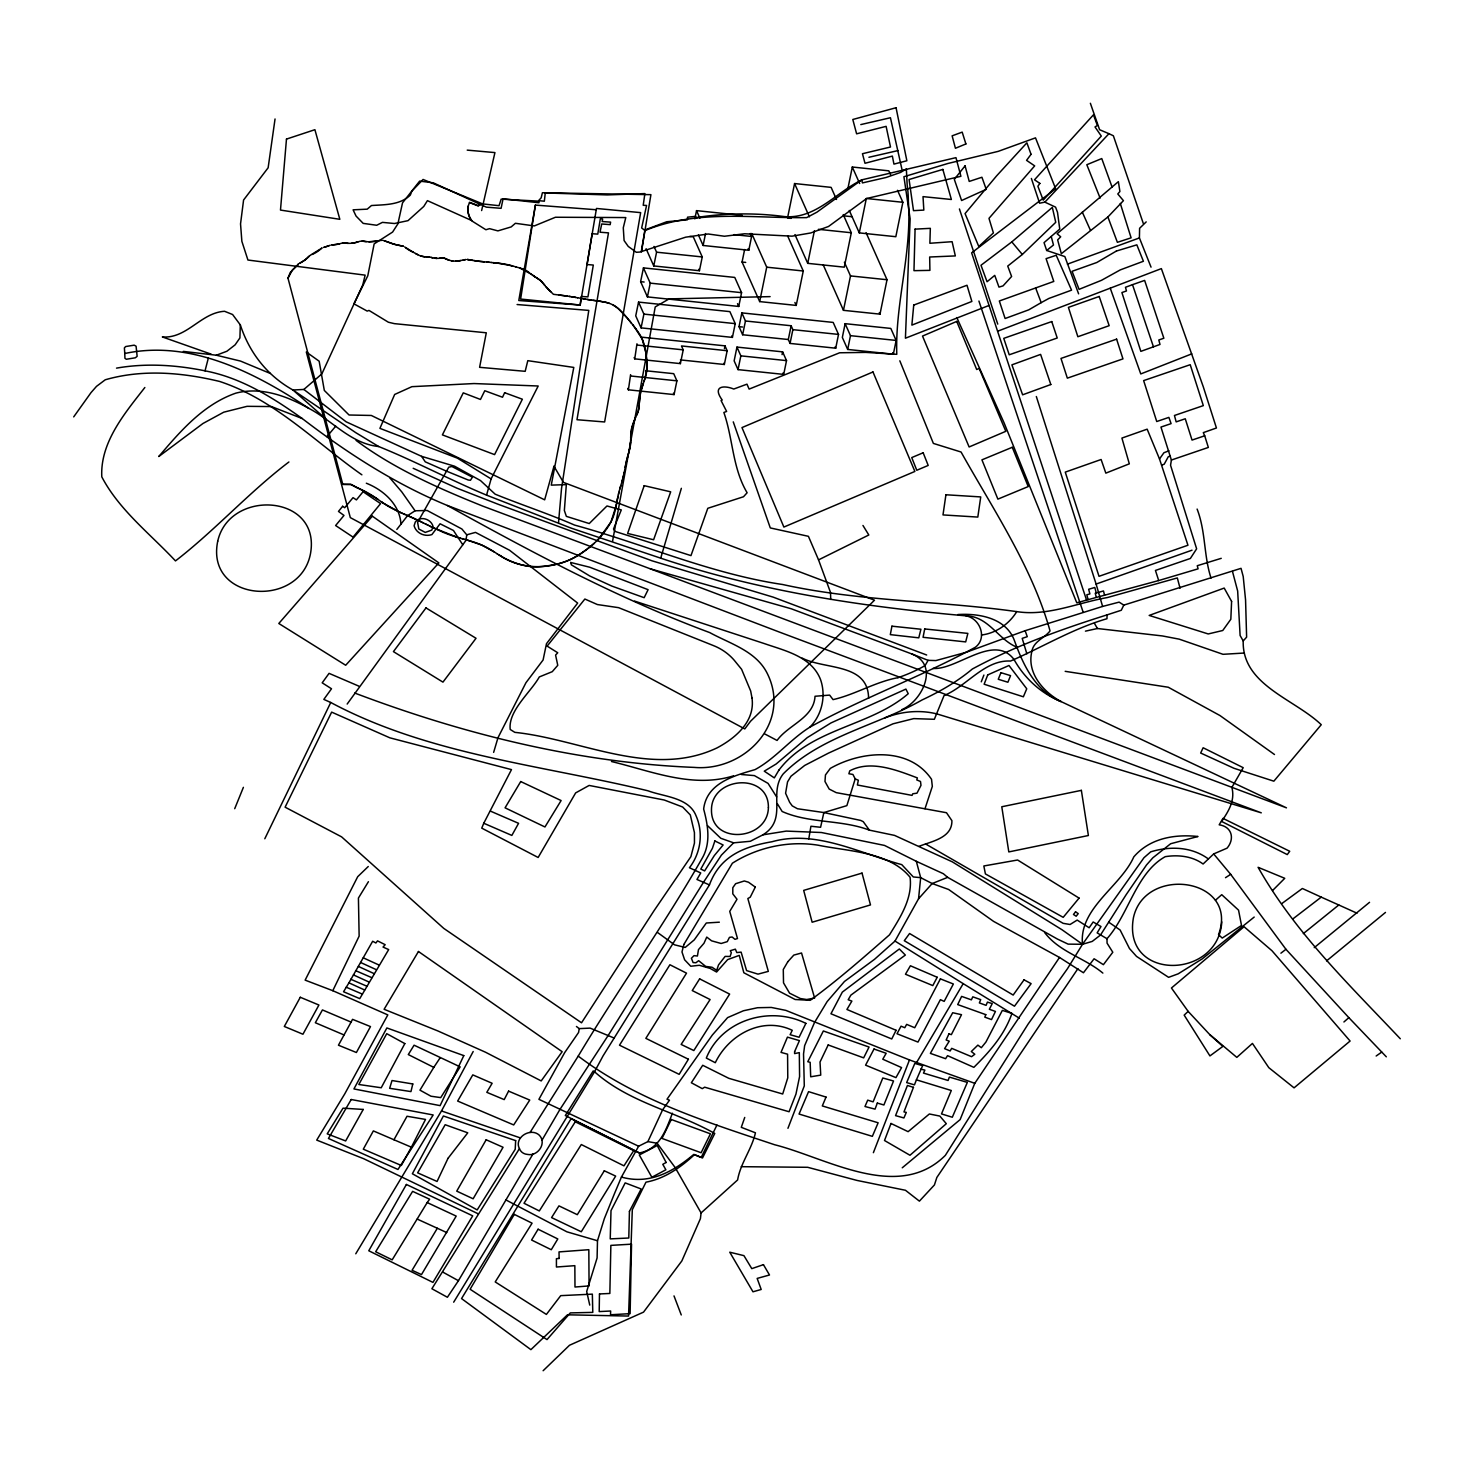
<?xml version="1.0" encoding="UTF-8"?>
<svg xmlns="http://www.w3.org/2000/svg" width="1474" height="1474" viewBox="0 0 1474 1474"><rect width="100%" height="100%" fill="white"/><g stroke="black" fill="none" stroke-linecap="round" stroke-linejoin="round"><path stroke-width="1.5" d="M630.632 439.842L631.701 428.215L635.552 417.529M628.827 452.278L630.153 446.696A35.026 31.451 -24 0 0 630.319 445.553L630.632 440.56M630.669 438.257L630.761 435.42M1151.047 267.163L1139.42 237.94L1139.605 228.286L1146.201 221.892M543.132 1370.728L569.498 1345.265L643.53 1312.136L681.836 1260.952L700.408 1218.666L701.09 1212.936L675.276 1167.721L657.164 1143.253L647.897 1141.595L638.629 1146.219L621.438 1177.063L614.326 1193.977L604.322 1218.703L597.486 1240.739L597.099 1257.967L586.689 1291.5L589.747 1305.098M453.679 1302.187L594.538 1071.764L603.032 1055.937L709.436 884.897C719.902 856.32 743.357 846.684 771.971 841.746C816.006 829.328 860.153 853.501 901.756 864.63L913.309 876.956L920.679 877.656L932.176 883.534L948.666 889.504L993.605 921.397L1059.511 957.455L1083.445 972.766L1094.095 958.763L1103.4 964.678L1112.796 952.241L1107.066 943.157L1106.992 938.717C1128.734 914.341 1136.214 872.7 1165.252 856.67C1178.076 854.607 1192.411 856.136 1203.097 864.004L1213.673 853.925L1227.05 848.158C1234.807 839.093 1232.227 826.693 1219.182 824.814L1222.996 818.383L1289.713 851.272L1287.281 854.588L1221.596 821.442C1228.874 810.811 1235.194 800.29 1231.877 787.392L1243.208 767.678L1203.134 747.76L1200.665 753.03L1233.978 768.286L1273.849 781.183L1321.257 724.711C1294.356 698.879 1241.9 684.949 1243.208 640.932L1246.617 637.137L1245.567 599.955L1243.208 576.5L1241.034 568.338L1123.796 605.114L1121.29 610.254L1107.066 614.879L1106.974 618.712C1072.759 628.679 1042.855 646.92 1010.538 661.052C984.632 659.615 966.76 686.239 944.06 695.562L934.35 719.294L913.751 718.612L893.041 723.808L828.48 753.122L804.712 765.43L791.004 776.208L787.54 781.883L785.587 793.252L789.659 802.317L792.257 805.891L797.434 808.729L823.855 812.561L860.742 820.447L863.267 821.681L869.384 830.138L894.534 835.389L952.37 861.866L1062.109 929.818L1082.506 944.281L1092.234 941.407L1100.488 935.05L1126.191 894.626L1146.477 864.998L1152.852 857.794L1170.651 843.736L1197.994 836.495C1174.594 834.044 1149.923 838.135 1133.819 856.855C1120.516 886.74 1078.765 908.279 1082.506 944.281L1067.471 968.694L1028.078 1024.135L945.331 1155.376C898.071 1202.434 826.527 1157.809 774.642 1144.745C706.322 1121.898 636.455 1100.12 578.232 1056.103C618.196 989.165 663.705 925.801 702.306 858.034C711.039 842.833 707.925 825.053 703.651 809.06C706.654 783.118 733.905 775.729 755.02 769.631C775.6 758.465 790.156 739.432 809.981 727.106C863.617 697.442 921.655 676.64 975.401 647.215C987.635 637.966 979.989 618.325 965.949 615.837C862.659 606.791 759.405 591.185 660.702 558.167L570.972 528.061L486.567 495.135C450.141 479.953 415.281 461.27 378.671 446.53C350.794 443.637 332.59 420.735 308.914 408.409C255.426 372.867 190.938 339.425 124.774 353.502L124.94 358.274L126.303 359.251L135.313 357.795L137.137 356.358L136.087 346.169L134.171 345.174L125.695 346.537L124.387 347.882L124.774 353.502M211.095 354.128L162.343 336.938C187.014 338.891 200.888 312.617 224.564 311.29L232.597 314.515L240.317 324.888L239.912 337.933L235.121 344.842L226.885 351.254L216.346 355.216L183.31 351.402M630.577 442.311L630.504 443.729A39.761 35.708 -24 0 1 630.43 444.632A35.468 31.857 -24 0 1 630.319 445.553A35.763 32.115 -24 0 1 630.024 447.377L629.066 451.431M630.78 435.143L630.78 434.959A59.973 53.856 -24 0 1 630.89 433.503A51.461 46.21 -24 0 1 631.056 431.993A46.615 41.862 -24 0 1 631.277 430.408A43.888 39.411 -24 0 1 631.572 428.823A42.746 38.379 -24 0 1 631.941 427.22A43.299 38.895 -24 0 1 632.383 425.618A45.491 40.848 -24 0 1 632.88 424.051A49.987 44.902 -24 0 1 633.415 422.541A57.67 51.774 -24 0 1 633.986 421.103L635.276 418.155M639.237 403.821L640.564 392.508L644.285 380.55M639.292 402.77L639.9 396.266A59.715 53.635 -24 0 1 640.14 394.682A58.223 52.29 -24 0 1 640.435 393.097A59.015 52.99 -24 0 1 640.785 391.531A62.35 55.994 -24 0 1 641.19 389.965L642.664 385.138M639.219 404.06L638.942 407.487A29.535 26.532 -24 0 1 638.721 409.017L638.371 410.583A22.257 19.991 -24 0 1 637.892 412.094L636.676 415.097M639.108 405.608L639.053 406.271A47.352 42.525 -24 0 1 638.961 407.266L638.721 409.017A23.013 20.673 -24 0 1 638.555 409.809A20.968 18.83 -24 0 1 638.371 410.583M787.945 1128.31L804.288 1085.914L803.533 1053.984L804.638 1045.656L814.496 1022.532L827.154 1001.583L844.455 981.481L874.469 959.353L895.013 941.075L918.56 898.753L920.679 877.656L916.331 861.313L884.511 845.431L821.423 832.515L786.268 831.096L762.961 834.818L750.303 841.286L733.61 842.833L720.804 838.282L707.502 825.624M396.838 529.442L407.543 515.66L415.078 510.778L427.147 510.483L461.896 529L466.742 534.822L466.005 540.35L347.164 704.056M275.048 118.97L268.139 167.778L243.578 200.022L240.538 223.882L241.865 241.331L247.927 260.032L365.147 275.141L362.77 284.887L321.829 373.935L303.865 389.449L292.957 390.002C267.291 375.686 249.438 352.82 240.317 324.888M535.394 205.089L520.617 299.056L580.185 305.026L596.473 208.46L640.656 212.625L604.635 421.969L576.979 419.722L608.486 232.874L600.029 232.21L601.705 223.974L610.162 224.638L610.604 222.132L602.166 221.542L602.608 219.036L600.342 218.797L597.781 234.108L592.161 233.74L587.076 264.528L593.303 265.044L587.942 296.864L581.217 296.495L580.185 305.026L518.793 300.512L535.394 205.089L596.27 209.75M1171.388 460.035L1208.348 447.433L1204.7 435.788L1192.042 440.081L1185.262 418.763L1176.16 421.877L1174.446 415.484L1203.318 405.626L1190.218 364.704L1143.64 380.605L1156.74 421.527L1168.882 417.382L1171.093 423.628L1160.959 427.073L1171.388 460.035L1170.559 465.268L1196.63 548.825L1190.366 558.462L1155.45 570.438L1158.693 580.553L1198.086 568.835L1197.256 565.721L1221.246 558.333M576.445 1026.494L579.227 1028.631L578.582 1032.463L564.634 1052.694L538.913 1099.328L638.629 1146.219M624.829 469.414L625.731 464.439M624.423 471.662L624.773 469.672M625.197 467.313L625.529 465.508M486.567 495.135L491.1 478.903L538.194 386.004L474.038 383.553L411.909 386.667L394.663 394.461L379.923 428.363L457.419 458.174L491.1 478.903M616.427 504.274L616.998 501.307M624.368 471.864L622.028 481.464M616.482 503.979L616.206 505.435M616.943 501.621L617.477 498.838M616.353 504.716L615.929 506.853M617.164 500.386L617.588 498.323M625.639 464.992L627.04 458.709M616.15 505.729L610.973 521.907L599.218 538.268A76.574 68.762 -24 0 1 597.357 540.239A71.563 64.266 -24 0 1 594.225 543.298L587.813 548.641M624.239 472.601L623.76 474.868M1221.78 921.876C1218.372 979.713 1122.027 981.518 1133.432 917.731C1144.966 864.593 1239.358 878.043 1218.556 934.645L1222.222 938.072L1241.513 925.451L1238.547 910.158L1221.743 894.681L1215.479 900.209M617.532 498.525L617.993 496.314M640.619 281.663L643.438 267.899L734.771 277.425L741.569 292.663L738.75 306.445L647.418 296.9L640.619 281.663L644.138 282.031M638.555 302.096L635.736 315.86L641.079 327.873L732.412 337.399L735.231 323.635L729.888 311.622L638.555 302.096L643.898 314.109L641.079 327.873M645.612 370.748L673.729 373.677L676.898 380.826L674.079 394.59L628.403 389.818L630.596 374.636M680.435 359.914L724.342 364.483L727.161 350.72L681.485 345.948L683.217 349.854L680.398 363.617L634.741 358.864L636.971 343.792M647.418 296.9L650.237 283.137L643.438 267.899M689.795 236.466L693.296 236.835L702.25 256.937L699.431 270.719L653.756 265.946L656.575 252.183L654.014 246.434M694.844 218.907L696.539 210.635L742.214 215.407M750.266 233.463L751.611 236.466L748.792 250.248L703.098 245.476L705.549 233.537M724.434 348.619L724.987 345.856L640.674 337.067M787.595 235.822L803.256 270.995L796.218 305.413L759.681 301.599L742.067 262.04L744.628 249.511M788.314 339.517L742.638 334.764L739.027 326.657L741.846 312.893L833.178 322.419L838.522 334.414L835.721 348.196L790.046 343.424L788.314 339.517L791.133 325.754L745.457 320.982L741.846 312.893M736.963 347.09L734.144 360.854L738.032 369.624L783.707 374.396L786.526 360.614L782.62 351.862L736.963 347.09L740.851 355.86L738.032 369.624M742.638 334.764L745.457 320.982M759.681 301.599L766.72 267.181L751.703 233.482M836.495 199.469L831.115 187.364L794.578 183.55L787.54 217.968L791.188 218.355M782.068 354.608L782.62 351.862M790.046 343.424L792.865 329.66L791.133 325.754M843.239 214.596L851.309 232.745L844.27 267.163L807.734 263.349L814.422 230.663M847.826 188.93L852.304 167.023L888.84 170.837L890.849 175.332M866.067 232.652L887.016 279.728L879.996 314.146L843.46 310.332L850.498 275.914L844.399 262.243M859.287 232.892L866.325 198.493L902.862 202.288L895.823 236.706L859.287 232.892L849.282 210.432M845.136 323.672L842.336 337.435L847.679 349.449L893.336 354.202L896.155 340.439L890.812 328.426L845.136 323.672L850.48 335.667L847.679 349.449M808.765 838.909L810.921 826.251L820.594 827.283L823.855 812.561L846.868 805.633L855.215 778.898L852.93 774.458L848.877 773.758L849.761 770.847C870.692 759.7 896.8 770.128 917.362 777.904L916.791 779.93L920.513 781.496L920.992 785.347L916.994 793.178L912.738 793.786L912.056 795.389L857.389 784.997L858.329 780.243L855.215 778.898M617.661 497.899L618.859 492.611M615.874 507.13L614.842 511.644A65.98 59.255 -24 0 1 614.289 513.634A55.717 50.024 -24 0 1 613.681 515.55A49.913 44.828 -24 0 1 613 517.392A47.205 42.396 -24 0 1 612.263 519.198A47.408 42.58 -24 0 1 611.415 521.004A50.245 45.123 -24 0 1 610.494 522.791A59.605 53.525 -24 0 1 608.338 526.402A75.837 68.099 -24 0 1 606.496 529.166M626.026 463.039L626.082 462.799A112.853 101.356 -24 0 1 626.671 460.183L626.745 459.851M612.576 541.216L655.23 306.924L669.104 298.89L770.11 296.624M481.629 210.561L494.932 152.596L467.221 150.127M618.435 494.38L618.712 493.2M626.782 459.759L627.906 455.54M116.52 368.132C145.889 362.991 175.94 364.907 205.033 370.84L208.313 358.182M618.933 492.334L619.191 491.321M660.702 558.167L681.356 488.318M375.741 497.88L359.288 488.686A110.716 99.44 -24 0 0 356.616 487.581L350.665 484.356L342.779 484.356L287.983 278.181L292.46 269.889M623.078 477.705L622.507 479.842M619.264 491.045L620.149 487.765M627.316 457.677L628.164 454.6M744.739 1117.439L741.293 1127.334L755.443 1132.806C751.703 1149.388 740.501 1163.097 737.608 1179.955L701.09 1212.936M619.78 489.092L621.696 482.624M628.845 452.186L628.495 453.439M627.998 455.208L628.532 453.347M620.278 487.378L620.812 485.554M622.304 480.506L621.77 482.33M493.643 752.366L498.009 737.645L525.942 682.738L543.095 659.983L546.486 643.677L577.661 603.087L509.507 550.226L475.494 532.39L466.742 534.822M645.041 378.302L646.994 367.45L646.017 353.392M645.28 377.528L645.317 377.381A50.706 45.528 -24 0 0 645.815 375.612A43.041 38.637 -24 0 0 646.22 373.917A40.719 36.574 -24 0 0 646.533 372.222A44.054 39.558 -24 0 0 646.92 368.776A52.18 46.855 -24 0 0 647.012 366.989A64.137 57.597 -24 0 0 647.012 364.023A79.025 70.973 -24 0 0 646.92 361.904L646.773 359.785A109.279 98.132 -24 0 0 646.515 357.205M645.225 377.676L644.378 380.274M287.983 278.181L290.231 272.506L297.895 264.675M924.99 808.729L932.323 786.416L931.531 779.285C909.182 746.323 861.295 750.69 830.341 768.378L825.458 774.937L824.979 781.496L829.199 789.069L836.237 792.644L946.492 812.727L951.909 820.668C952.259 838.043 931.679 841.286 918.984 846.352M644.93 378.597L644.083 381.084M642.867 384.567L643.29 383.314M981.279 681.817L983.895 675.074M873.382 1152.686L909.476 1059.935L974.775 1083.316L1059.511 957.455M916.423 1079.834L914.451 1084.864L906.657 1082.598L914.82 1063.417L922.613 1065.702L916.423 1079.834L951.301 1090.502L941.499 1113.92L952.315 1117.237L967.349 1082.395L949.385 1077.089L948.077 1080.479L923.461 1073.072L924.88 1070.106L920.753 1069.129M974.775 1083.316L960.127 1119.614L902.254 1167.795M234.716 808.692L243.394 787.337M483.767 823.247L481.758 828.148L538.139 857.481L575.652 792.901L589.139 785.439L664.24 800.014L682.665 807.015L690.293 814.919L694.438 832.607L694.457 843.073L690.882 856.652L653.94 910.84L581.53 1022.79L443.803 928.417L341.6 836.864L285.108 807.181L331.65 712.126L389.818 737.811L511.478 769.612L483.767 823.247L511.847 835.426L518.572 823.321L490.492 811.142M672.384 1113.22C666.027 1130.079 659.56 1149.204 639.329 1152.963L565.316 1115.523L593.211 1070.935L594.538 1071.764C629.085 1102.626 675.276 1111.23 714.761 1133.469L702.508 1157.974L694.438 1154.676C680.675 1167.408 664.756 1178.684 645.981 1182.166L632.309 1209.693L628.55 1316.061L567.472 1314.808L530.898 1349.65L461.546 1298.576L571.12 1118.655L639.329 1152.963M635.626 417.363L637.523 413.089A28.817 25.887 -24 0 0 637.91 412.075M647.897 1141.595L662.637 1109.775L669.472 1100.212L667.003 1099.236L712.347 1035.024L727.603 1017.613L743.449 1010.759L757.544 1007.719L771.289 1007.442L785.863 1010.39L909.476 1059.935M368.26 866.509L357.703 876.698L305.136 980.136L332.792 990.694L359.14 936.119L358.422 898.053L368.426 881.692M716.935 1125.031L701.237 1157.385L693.812 1154.382C673.084 1171.812 649.371 1184.967 621.438 1177.063M348.933 982.845L372.664 941.26L375.888 942.992L377.528 940.873L385.175 944.687L383.037 947.063L388.675 949.588L359.748 998.635L343.553 991.744L348.933 982.845L364.631 989.994M354.737 693.038C463.204 734.126 578.066 762.721 694.236 767.401C745.052 771.768 792.496 721.947 766.72 672.384C755.259 650.753 729.833 643.585 709.768 632.604C618.325 598.628 532.575 552.603 447.359 505.49C394.829 483.822 347.145 452.979 302.207 418.524C272.727 397.519 241.128 377.694 205.033 370.84M411.375 1147.196L425.525 1119.429L407.027 1116.26L393.945 1139.752L373.364 1130.908L363.304 1149.186L401.315 1165.473L411.375 1147.196L393.945 1139.752M355.768 1253.784L441.5 1110.954L473.191 1051.515M351.07 1022.09L352.544 1019.345L370.49 1026.586L356.395 1052.51L338.449 1045.213L351.07 1022.09L322.438 1009.93L315.344 1022.735L343.995 1034.932M446.769 1232.577L437.336 1228.266L412.057 1270.293L421.49 1274.586L456.203 1216.105L427.202 1202.563L392.176 1259.846L375.667 1251.758L412.628 1191.361L429.634 1199.228L427.202 1202.563M1123.796 605.114L1119.134 602.129L1102.607 606.44L1025.13 630.706L966.244 652.282L935.879 660.573L928.086 660.352L925.064 665.603A137.764 123.724 -24 0 1 897.906 677.69M916.349 1062.92L963.204 983.655L1019.308 1018.166M709.436 884.897L696.962 879.481L700.74 872.958L689.427 867.744C700.813 853.022 703.559 832.902 696.06 815.804C688.892 797.36 664 796.789 647.989 790.801C541.603 765.024 428.787 754.854 330.747 702.49L264.804 838.761M532.998 1153.939L458.451 1280.703L447.396 1297.267L431.882 1288.737L519.438 1148.633C513.781 1137.799 530.087 1127.334 538.987 1134.906C547.296 1142.829 537.973 1156.556 527.618 1154.437A10.244 9.194 -24 0 1 519.438 1148.633M542.027 1140.121L559.862 1109.572L608.504 1034.951L703.301 882.576L721.412 855.104L733.61 842.833M433.798 1067.379L419.961 1090.152L430.961 1096.214L440.726 1097.614L460.164 1066.863L414.083 1045.195L408.298 1054.573L433.798 1067.379L440.1 1057.853M530.05 1132.474L578.232 1056.103M1077.936 968.621L936.856 1177.45L934.424 1184.949L919.408 1201.144L905.46 1190.273L857.02 1180.434L807.697 1167.297L741.256 1166.689M73.7 416.884L91.001 392.637L96.51 386.354L105.262 379.776C142.702 368.997 182.057 372.48 219.442 381.397C274.201 399.251 315.583 442.311 361.885 474.812M1180.066 588.273L1177.321 577.937L1107.435 597.541C1077.383 602.792 1047.719 616.482 1016.747 611.618C1009.285 623.871 995.871 633.359 981.537 634.981M809.981 727.106C822.087 714.706 826.251 695.802 820.502 679.459C811.492 656.593 785.402 650.863 764.619 643.677L634.557 601.079M297.619 265.044L296.679 265.946M297.803 264.786L298.522 263.883A22.976 20.636 -24 0 0 297.988 264.546L297.988 264.546M144.857 387.496C124.829 413.181 100.029 442.403 101.798 476.857C119.136 510.022 150.219 533.883 175.48 560.912C215.222 530.216 249.032 492.224 288.904 461.988M326.896 436.636L335.722 426.189M696.778 217.526C724.195 212.975 756.973 212.809 784.537 216.604C815.841 219.184 836.274 192.154 861.719 179.975L862.456 182.905L886.15 177.47L900.577 172.421L906.363 168.976L907.173 185.153A135.553 121.734 -24 0 1 908.352 201.33C912.093 252.699 895.05 302.944 896.782 354.313L865.643 352.397L839.627 352.783L749.124 389.099L746.968 384.161L733.757 389.044C723.955 385.009 711.924 385.967 722.223 400.044L721.062 400.541L726.627 411.43L723.863 412.48C733.094 438.939 732.375 467.903 747.115 492.758L743.486 496.756L707.796 508.29L690.974 555.606L615.082 531.432L613.516 529L621.291 509.93L606.975 505.969L589.25 523.546L566.348 516.361L564.358 510.483L566.329 484.614L551.258 485.13L573.791 367.431L527.803 360.669L525.186 371.319L479.603 367.321L486.291 332.792L394.35 323.635L388.399 322.235L368.961 310.406L367.229 311.106L353.926 303.828L367.781 275.804L374.156 243.892L392.6 232.063L397.888 223.864L402.531 202.841L419.666 181.099L433.264 182.831L486.309 207.134L501.086 208.331L503.076 198.824L538.913 202.749L539.3 200.722L544.348 201.201L545.269 192.947L607.214 194.918L644.875 193.591L643.217 205.291L646.57 205.457L641.651 227.954L644.433 230.11L666.764 221.745L687.345 219.829L687.547 217.175L695.046 216.438L696.797 217.562M918.56 898.753L932.176 883.534L947.653 877.362L1057.374 939.03L1068.116 944.134L1082.506 944.281L1143.99 857.702L1150.715 851.843C1170.043 845.929 1191.582 846.61 1208.367 858.937M762.961 834.818C788.24 819.065 767.917 793.344 783.21 773.905C820.797 735.968 876.588 725.927 922.042 699.966C939.951 691.564 957.179 681.743 972.343 669.012C1014.96 645.962 1060.93 629.398 1107.066 614.879M1107.895 216.973L1123.428 200.667L1117.789 193.96L1119.908 191.528L1118.379 181.652L1057.116 233.74L1060.69 236.798L1057.65 239.893L1061.335 253.712L1107.895 216.973L1117.384 242.326L1131.111 237.83L1120.314 203.467M1031.376 178.446L1039.612 203.209L1044.863 202.141L1108.945 133.692L1113.367 135.774L1143.308 223.477M1272.559 890.554L1284.757 878.301L1258.096 867.302C1295.075 932.618 1349.244 984.706 1400.3 1038.765M308.803 256.605L309.816 255.61M308.269 257.121L309.485 255.923M308.361 257.029L304.989 259.958A27.527 24.726 -24 0 0 306.168 259.019A30.641 27.527 -24 0 0 307.2 258.116A38.969 34.989 -24 0 0 308.084 257.287L308.177 257.213M292.792 269.576L296.311 266.278M1022.33 254.468L1055.753 222.316L1052.325 207.392L1011.809 241.902L981.002 265.265L987.046 281.737L994.747 275.38L998.967 287.117L1003.057 285.882L1011.606 276.486L1007.737 266.075L1022.33 254.468L1011.809 241.902M1188.155 1011.385L1184.175 1015.125L1209.933 1055.918L1222.849 1046.411L1209.785 1034.637L1188.155 1011.385L1171.443 988.004L1244.056 926.722L1271.988 950.748L1350.092 1041.031L1294.061 1087.849L1268.819 1067.673L1252.439 1043.426L1236.815 1057.374L1209.785 1034.637M1078.618 293.842L1064.854 256.568L1046.669 250.469L1044.034 242.657L1059.751 229.06L1057.503 212.33L1055.568 207.134L1044.863 202.141M1343.919 1021.979L1348.857 1017.668L1386.315 1056.821M1314.237 947.653L1369.549 902.309M321.056 248.811L322.032 247.982L310.24 255.315M1326.582 960.882L1385.486 912.424M1303.329 933.613L1338.797 904.981L1356.983 913.198M1254.19 917.068L1202.342 958.8L1178.168 973.835L1168.606 977.336L1136.528 956.405L1129.471 948.519L1120.148 930.039L1108.651 922.134M1046.669 250.469L1053.486 244.997L1051.238 236.522M1292.809 918.965L1321.238 897.132L1338.797 904.981M1280.906 953.181L1285.954 949.311L1348.857 1017.668M583.262 551.921L590.687 546.375A79.817 71.673 -24 0 0 592.493 544.846A72.981 65.538 -24 0 0 594.243 543.28M901.959 709.565C922.521 700.813 939.509 664.977 912.056 654.051L791.225 608.762L650.292 568.817L482.882 506.153C438.644 488.355 394.479 469.008 356.063 440.394M1282.048 903.396L1302.371 888.49L1321.238 897.132M1376.163 1056.01L1381.746 1052.086M583.004 552.105C559.549 569.019 525.665 572.262 500.902 556.122M1225.502 877.675L1230.698 874.358L1285.954 949.311M1041.197 302.631L1028.76 309.835L1005.102 318.513L999.335 300.991L1053.781 281.442L1046.079 258.65L1056.232 255.297L1071.561 290.157L1048.917 298.43L1041.197 302.631L1035.651 287.964M300.788 262.593L304.823 260.069A26.716 23.989 -24 0 1 304.363 260.401A26.827 24.081 -24 0 1 303.791 260.806A27.822 24.984 -24 0 1 302.723 261.488A31.065 27.895 -24 0 1 301.709 262.096A39.006 35.026 -24 0 1 300.788 262.593L300.217 262.906M299.296 263.385L300.401 262.814M830.71 599.439L830.525 592.493L818.549 559.88L868.812 534.988L862.953 525.463M312.212 254.449L312.322 254.394A41.475 37.255 -24 0 0 313.317 253.933A32.244 28.946 -24 0 0 314.459 253.362A28.688 25.758 -24 0 0 315.657 252.699L315.823 252.607A27.564 24.763 -24 0 0 316.892 251.943A28.319 25.427 -24 0 0 318.071 251.151A31.194 28.006 -24 0 0 319.139 250.359L319.268 250.267A38.324 34.418 -24 0 0 320.079 249.622M988.943 305.487L905.423 338.209L910.14 218.815L903.912 176.733L947.893 163.485L998.23 151.361L1035.503 137.856L1055.642 188.709L971.642 252.846L1086.559 600.084L1158.693 580.553M1168.937 450.804L1163.926 452.739L1159.504 458.967L1147.159 429.174L1121.917 438.073L1129.324 463.831L1105.832 473.136L1101.115 459.501L1065.26 472.122L1099.014 576.316L1187.952 545.233L1159.504 458.967M997.953 331.097L1161.365 268.618L1203.3 386.851L1216.437 427.994L1203.3 432.637L1204.7 435.788M1132.511 284.666L1125.473 287.283L1126.449 290.968L1121.898 292.552L1140.839 351.365L1160.001 344.455L1158.804 339.997L1163.852 338.228L1144.635 280.41L1132.511 284.666L1153.442 346.795M328.997 245.697L327.891 246.084M330.231 245.237L328.499 245.863M1067.416 264.141L1139.42 237.94M1191.766 353.871L1140.765 373.935L1110.272 288.241M328.094 246.029L323.469 247.448M1036.333 396.524L1096.103 584.054L1192.024 550.189M884.861 717.949C901.259 711.389 919.573 709.639 936.782 713.877L1261.283 812.837L779.801 632.235L447.359 505.49M342.042 243.081L341.139 243.376A30.235 27.158 -24 0 1 339.223 243.929L333.64 244.758A34.842 31.286 -24 0 0 335.372 244.61A27.84 25.003 -24 0 0 336.367 244.481A26.421 23.731 -24 0 0 339.241 243.91M1161.678 465.065L1164.202 464.218L1168.292 456.7L1170.356 456.148M356.966 242.178L360.282 241.202M932.987 668.441C956.792 670.357 993.9 632.972 1013.983 659.431C1024.485 678.28 1041.013 693.443 1061.077 701.587L1286.47 807.844L650.292 568.817M357.906 241.92L355.308 242.602M897.906 677.69C875.353 681.854 854.588 694.807 833.05 699.616L829.641 695.102L815.03 696.262C813.832 718.022 788.314 724.747 777.074 740.445L764.877 734.015M1104.56 595.091L1103.473 590.963L1095.237 593.267L1096.324 597.302M324.372 247.208L324.777 247.079A53.432 47.997 -24 0 0 326.104 246.692L326.233 246.637A46.892 42.101 -24 0 0 327.173 246.342M1086.559 600.084L1076.794 602.829L1004.163 423.038L956.81 317.573M356.726 242.252L356.855 242.215A34.326 30.825 -24 0 1 355.621 242.547L355.621 242.547M860.798 124.59L890.443 117.736L901.904 169.142M868.923 157.276L898.071 150.569M462.928 260.143L465.563 259.571A9.747 8.752 -24 0 1 465.913 259.535M448.944 260.124A23.068 20.71 -24 0 1 447.82 259.737A24.432 21.944 -24 0 1 446.751 259.295A27.361 24.579 -24 0 1 445.774 258.853A32.778 29.425 -24 0 1 444.927 258.411L443.103 257.692L448.944 260.124A21.87 19.641 -24 0 0 450.16 260.474A21.391 19.217 -24 0 0 454.029 261.082A22.092 19.825 -24 0 0 455.3 261.119A22.718 20.396 -24 0 0 456.535 261.101L462.689 260.198M443.103 257.692L439.565 258.263A21.097 18.941 -24 0 1 438.275 258.355A20.36 18.278 -24 0 1 435.051 258.226L434.646 258.171A22.313 20.028 -24 0 1 432.564 257.784A26.311 23.639 -24 0 1 431.827 257.6L431.09 257.379A29.204 26.237 -24 0 0 432.564 257.784M1085.435 631.148L1097.43 628.514L1162.36 635.939L1179.237 639.163L1223.015 654.309L1244.222 653.037M338.283 244.131L338.412 244.113A25.979 23.326 -24 0 1 337.417 244.315M464.439 259.793L464.642 259.756A18.407 16.527 -24 0 1 465.36 259.608M442.605 257.803L442.716 257.766A30.77 27.637 -24 0 1 441.813 257.95A23.953 21.52 -24 0 1 439.565 258.263M381.913 240.336L368.905 241.773A39.356 35.358 -24 0 1 366.436 241.625L363.986 241.349M733.481 775.858C692.375 788.627 651.121 771.031 611.489 761.524M376.939 241.146L377.068 241.128A53.801 48.31 -24 0 1 375.759 241.331A42.949 38.564 -24 0 1 374.488 241.515A37.753 33.902 -24 0 1 373.143 241.644A34.952 31.378 -24 0 1 371.743 241.736A34.123 30.641 -24 0 1 370.324 241.791A34.51 30.991 -24 0 1 368.905 241.773M351.752 243.21L355.013 242.676A27.951 25.095 -24 0 1 354.368 242.823A26.421 23.731 -24 0 1 353.023 243.044A24.8 22.276 -24 0 1 352.304 243.155A24.358 21.87 -24 0 1 350.112 243.321A24.432 21.944 -24 0 1 348.638 243.339A25.961 23.308 -24 0 1 347.256 243.284L346.703 243.228A27.38 24.579 -24 0 0 347.256 243.284L348.122 243.321M331.521 244.887L333.382 244.776L331.926 244.85M719.349 922.19L706.322 923L694.236 939.896L685.207 947.45L674.558 944.834L657.478 932.452M579.227 1028.631L590.116 1028.115L614.326 1038.12M428.879 256.937L426.152 256.918A22.202 19.936 -24 0 1 424.586 256.789L420.864 255.979A21.244 19.07 -24 0 1 419.095 255.334A24.284 21.797 -24 0 1 417.658 254.652L417.142 254.376A29.185 26.2 -24 0 0 417.658 254.652M430.537 257.213L428.473 256.937A41.475 37.255 -24 0 1 427.46 256.955A26.735 24.008 -24 0 1 426.152 256.918M455.761 261.119L456.535 261.101A24.137 21.686 -24 0 0 457.695 261.027A26.035 23.363 -24 0 0 458.783 260.916A28.632 25.721 -24 0 0 459.777 260.769A33.183 29.812 -24 0 0 460.699 260.603M342.779 484.356L351.199 484.504L359.288 488.686A97.395 87.463 -24 0 1 361.535 489.681A91.019 81.733 -24 0 1 363.783 490.731A88.477 79.449 -24 0 1 365.976 491.874A91.83 82.47 -24 0 1 368.721 493.403A103.917 93.323 -24 0 1 371.393 495.006A132.144 118.675 -24 0 1 373.917 496.664L376.736 498.581M957.879 614.547C979.418 613.166 1006.65 618.122 1014.665 641.245C1023.435 665.456 1035.632 691.232 1061.077 701.587C1043.463 692.061 1026.659 673.065 1031.8 651.692C1033.348 641.227 1044.495 638.187 1050.041 630.946C1032.39 567.472 993.144 509.341 961.066 452.021L933.374 443.416L899.822 360.798M361.314 241.073L364.023 241.349M467.184 259.498L468.769 259.682M517.098 304.528L588.789 310.406L561.539 488.391L558.517 522.717M741.404 774.513L754.393 775.6L768.065 783.394L776.632 796.918M435.604 258.282L436.93 258.355A20.194 18.13 -24 0 1 435.622 258.282A20.507 18.407 -24 0 1 434.517 258.153L434.646 258.171M366.307 241.607L364.391 241.404M483.933 261.801L486.936 262.077M484.227 261.819L477.005 261.045M486.604 262.04L488.981 262.261M487.507 262.114L489.663 262.335M362.051 241.128L363.654 241.312M483.49 261.746L480.192 261.432A119.044 106.902 -24 0 1 477.189 261.064L473.965 260.585M489.994 262.354L491.358 262.483M491.137 262.464L493.495 262.704M493.016 262.648L494.214 262.777M493.974 262.74L495.319 262.888M494.951 262.851L498.323 263.201M495.706 262.925L497.235 263.091M734.034 234.642L751.611 236.466M656.575 252.183L702.25 256.937M650.237 283.137L741.569 292.663M792.865 329.66L838.522 334.414M850.48 335.667L896.155 340.439M637.56 345.1L683.217 349.854M740.851 355.86L786.526 360.614M631.222 376.054L676.898 380.826M844.694 215.941L851.99 216.696M818.438 229.318L851.309 232.745M742.067 262.04L745.715 262.409M766.72 267.181L803.256 270.995M850.498 275.914L887.016 279.728M643.898 314.109L735.231 323.635M739.027 326.657L742.546 327.025M497.622 263.127L511.754 265.744M498.654 263.238L499.962 263.385M500.276 263.422L500.607 263.478A88.845 79.78 -24 0 1 503.039 263.809A64.893 58.278 -24 0 1 505.342 264.196A62.295 55.938 -24 0 1 507.59 264.675L509.138 265.044M559.18 295.04L566.421 295.979M565.371 295.832L553.413 294.303L548.604 289.586M596.417 300.77L592.917 300.291M595.367 300.622L591.111 300.033M596.067 300.733L597.652 300.936M597.467 300.917L598.536 301.065M597.947 300.991L599.07 301.138M476.692 260.99L471.772 260.198M566.2 295.961L567.343 296.108M566.716 296.034L569.812 296.477M598.72 301.083L600.581 301.359M599.347 301.175L606.072 302.41A38.545 34.621 -24 0 1 607.417 302.76A32.244 28.946 -24 0 1 609.407 303.386A28.688 25.758 -24 0 1 611.341 304.16A28.651 25.74 -24 0 1 613.202 305.081A31.286 28.098 -24 0 1 615.027 306.187A36.15 32.465 -24 0 1 616.832 307.458A42.488 38.158 -24 0 1 618.196 308.527L627.205 317.96M591.35 300.07L590.024 299.867M1016.747 611.618C938.864 600.692 859.582 601.503 782.565 584.496C710.56 573.791 644.175 544.127 574.602 525.094C548.549 513.726 521.483 504.882 495.153 494.177L480.506 480.579L454.582 466.208L421.601 456.35L346.15 421.822L303.865 389.449M569.185 296.385L570.309 296.55M590.742 299.977L588.237 299.591M570.106 296.514L572.262 296.864M589.674 299.812L587.168 299.425M470.869 260.032L468.658 259.664A22.534 20.231 -24 0 0 467.903 259.553A12.953 11.645 -24 0 0 467.295 259.498M1065.186 671.333L1168.256 687.234L1219.975 715.553L1274.494 754.522M600.913 301.415L605.243 302.207A40.811 36.647 -24 0 1 607.417 302.76A32.207 28.927 -24 0 1 609.407 303.386M571.636 296.753L573.183 297.011M587.868 299.535L585.381 299.13M468.972 259.7L470.446 259.958M572.557 296.9L573.791 297.103M573.589 297.085L574.731 297.269M574.105 297.158L575.726 297.435M580.793 298.338L585.62 299.167M575.063 297.324L577.55 297.766M583.98 298.89L582.93 298.706M472.859 260.401L470.722 260.014M577.421 297.73L581.051 298.374M383.056 240.409L386.999 241.718M399.638 245.476L402.992 246.158M400.394 245.624L402.31 245.992M399.27 245.403L398.054 245.181A63.419 56.952 -24 0 1 396.082 244.739L394.663 244.371L399.878 245.532M965.949 615.837C988.851 616.298 998.414 640.14 1017.392 647.344M216.346 355.216L240.557 361.093L270.35 373.475M869.384 830.138C841.304 819.433 809.281 823.597 782.16 811.492L777.295 803.625M509.617 265.173L512.712 266.02M394.571 244.352L387.846 242.049M512.068 265.836L516.103 266.96M394.258 244.26L394.369 244.297A52.567 47.205 -24 0 1 392.268 243.671L386.851 241.662M515.863 266.886L520.027 268.065M463.407 539.023L467.147 540.074M461.988 538.636L463.776 539.134M465.084 539.502L469.045 540.608M462.283 538.729L459.685 537.992M467.534 540.184L481.648 545.03L494.398 551.995M460.257 538.139L457.419 537.328M519.732 267.973L531.34 274.238M459.391 537.899L456.019 536.904M597.486 1240.739L566.956 1231.84L506.043 1200.002M469.432 540.718L472.933 541.787A112.079 100.656 -24 0 1 476.12 542.856A92.143 82.747 -24 0 1 479.326 544.053A82.655 74.234 -24 0 1 483.011 545.638A80.941 72.687 -24 0 1 484.577 546.393A83.742 75.192 -24 0 1 486.512 547.37A92.862 83.392 -24 0 1 489.147 548.807A116.98 105.041 -24 0 1 491.653 550.281L497.309 553.874M403.25 246.232L403.305 246.25A10.981 9.857 -24 0 0 402.734 246.103M457.143 537.236L432.564 527.471M802.132 658.086C825.182 669.896 868.241 662.839 868.591 698.326M520.893 268.323L522.091 268.692A36.997 33.22 -24 0 1 522.957 268.987A26.845 24.1 -24 0 1 523.804 269.318A20.71 18.609 -24 0 1 524.578 269.631A17.485 15.698 -24 0 1 525.26 269.963A16.509 14.832 -24 0 1 525.905 270.313A18.259 16.398 -24 0 1 526.531 270.682A26.182 23.51 -24 0 1 527.563 271.382L529.645 272.948M455.742 536.812L455.466 536.739A158.731 142.554 -24 0 1 451.136 535.32A144.599 129.859 -24 0 1 448.336 534.325A147.289 132.273 -24 0 1 443.434 532.409L430.113 526.273M520.469 1137.946L441.5 1110.954M384.659 240.852L386.409 241.496M469.58 202.638L478.276 205.973L481.593 203.799L499.023 205.697L501.178 199.137L538.139 201.109L541.161 197.848L542.414 192.744L650.918 194.66L641.43 251.943L636.307 252.294L628.237 246.416L624.092 240.557L623.281 227.77L625.787 217.562L555.44 217.249L534.325 225.927L515.403 223.293L511.165 226.922L497.899 230.884L489.515 228.654L485.886 229.741L471.827 220.916A23.529 21.133 -24 0 1 468.05 206.655L469.487 202.288L478.184 205.623L481.501 203.43L423.075 179.46L411.872 191.086L410.325 195.102C399.951 205.181 384.861 204.61 371.466 205.531L367.229 209.161L353.097 209.824L356.045 216.052L363.194 223.385L376.699 225.264L382.448 222.371L394.461 223.514L408.003 220.658L423.757 206.471L427.423 200.648L471.735 220.566A23.529 21.133 -24 0 1 467.958 206.305M926.667 655.009L773.224 597.154L652.024 560.82L498.415 504.366L457.124 488.244L413.181 468.29M302.207 418.524L271.419 406.566L247.061 406.327L223.753 412.186L203.007 423.462L158.787 456.516C180.381 431.145 203.394 404.41 235.822 393.153C261.395 386.52 286.748 396.009 308.914 408.409M912.056 654.051L928.086 660.352M1108.945 133.692L1099.604 129.73L1090.373 103.272M332.792 990.694L387.809 1014.904L344.75 1093.892L316.726 1140.102L363.636 1158.693L478.239 1213.839M358.993 686.202L329.07 673.36L322.198 682.831L331.503 688.763L323.838 699.395L330.747 702.49M346.206 987.193L362.42 994.139M350.738 979.252L366.934 986.235M407.285 515.476L403.213 513.707M406.861 515.292L410.712 516.969M355.621 970.647L371.853 977.686M405.203 514.573L400.467 512.491M408.888 516.176L409.975 516.655M402.181 513.247L398.791 511.718M410.472 516.877L411.817 517.466M411.08 517.134L412.923 517.964M412.186 517.632L413.66 518.295M400.117 512.344L397.796 511.275M413.402 518.185L414.747 518.793M414.028 518.461L419.335 520.93M417.234 1219.09L437.336 1228.266M916.331 861.313L943.378 873.732L947.653 877.362M363.249 957.824L378.965 965.009M360.633 962.504L376.349 969.689M358.366 966.428L374.083 973.614M353.447 974.904L369.163 982.108M415.097 518.959L420.366 521.446M398.459 511.57L383.516 503.26M413.457 252.33L416.995 254.302L415.668 253.528M397.483 511.128L391.513 508.106A105.317 94.594 -24 0 1 389.541 507.019A106.183 95.349 -24 0 1 387.607 505.877A114.18 102.535 -24 0 1 385.691 504.679L382.263 502.413M419.685 521.096L420.956 521.722M420.716 521.612L423.167 522.809M422.448 522.459L428.252 525.334M431.108 526.752L427.423 524.928M925.506 843.92L1063.141 923.332L1070.069 924.493L1077.181 920.089L1089.157 927.754L1093.155 921.987L1100.986 926.52L1097.153 932.876L1106.992 938.717M425.378 523.915L426.373 524.412M366.326 483.214C383.424 489.958 399.915 504.587 400.928 524.044M442.937 1272.173L458.451 1280.703M378.671 446.53L355.639 432.582L292.957 390.002L326.141 419.224M500.663 555.956L498.875 554.869M895.013 941.075L963.204 983.655M537.291 278.291L534.878 276.743M537.089 278.162L538.379 278.991M537.513 278.439L539.466 279.728A20.525 18.425 -24 0 1 540.258 280.318L540.7 280.686A15.035 13.487 -24 0 1 541.345 281.276L543.501 283.782M497.051 553.708L501.16 556.269A97.413 87.482 -24 0 0 503.297 557.522A81.936 73.571 -24 0 0 505.453 558.683A77.569 69.646 -24 0 0 507.627 559.752A78.896 70.844 -24 0 0 509.857 560.765A83.336 74.842 -24 0 0 512.141 561.723A88.495 79.467 -24 0 0 514.481 562.626A90.909 81.641 -24 0 0 516.895 563.455A87.371 78.454 -24 0 0 519.419 564.247A78.859 70.807 -24 0 0 521.925 564.947A68.965 61.945 -24 0 0 524.431 565.537A60.139 54.004 -24 0 0 526.881 566.034A53.525 48.071 -24 0 0 529.313 566.403A49.526 44.478 -24 0 0 531.727 566.661A48.697 43.741 -24 0 0 534.159 566.79A51.535 46.265 -24 0 0 536.665 566.808A58.389 52.438 -24 0 0 539.244 566.716A69.536 62.442 -24 0 0 541.916 566.513A85.252 76.556 -24 0 0 544.661 566.219A103.954 93.359 -24 0 0 547.48 565.832A119.597 107.399 -24 0 0 550.355 565.371A121.992 109.555 -24 0 0 553.026 564.892A109.629 98.463 -24 0 0 555.606 564.358A92.107 82.71 -24 0 0 558.13 563.787A76.022 68.265 -24 0 0 560.562 563.16A63.787 57.283 -24 0 0 562.902 562.46A55.625 49.969 -24 0 0 565.168 561.705A51.35 46.118 -24 0 0 567.361 560.875A51.019 45.823 -24 0 0 569.554 559.954A54.575 49.011 -24 0 0 571.709 558.922A61.89 55.57 -24 0 0 573.902 557.78A73.074 65.611 -24 0 0 576.094 556.527A88.145 79.154 -24 0 0 578.324 555.182A105.225 94.483 -24 0 0 580.553 553.745A118.823 106.718 -24 0 0 582.746 552.271L584.809 550.834A114.014 102.388 -24 0 0 586.836 549.36M536.168 277.573L533.772 275.988M538.452 279.047L540.313 280.373A15.145 13.598 -24 0 1 540.7 280.686M534.749 276.651L532.169 274.864M383.258 503.095L381.49 501.879M382.006 502.247L377.141 498.857M376.036 498.083L377.97 499.428M533.625 275.896L531.211 274.127M1102.865 973.098C1084.514 957.768 1059.327 952.075 1044.569 932.434M404.613 246.932L413.291 252.257L411.725 251.538A40.056 35.966 -24 0 1 410.712 251.022A33.036 29.664 -24 0 1 409.551 250.377A32.17 28.89 -24 0 1 408.261 249.603A36.445 32.723 -24 0 1 407.119 248.811A51.498 46.247 -24 0 1 406.142 248.093L405.645 247.706M550.705 291.686L545.804 286.564A76.869 69.02 -24 0 0 547.038 287.946A81.383 73.074 -24 0 0 548.291 289.272L548.439 289.438M389.726 477.742L401.776 491.892L415.078 510.778M545.214 285.845L543.814 284.15M545.03 285.661L544.293 284.758M1213.673 853.925L1230.698 874.358M628.661 319.729L623.52 313.704A89.859 80.683 -24 0 0 622.304 312.396L620.425 310.517A53.948 48.439 -24 0 0 618.638 308.895A43.557 39.116 -24 0 0 616.832 307.458A36.187 32.502 -24 0 0 615.027 306.187A31.304 28.098 -24 0 0 613.202 305.081M627.574 318.402L629.859 321.203M544.109 284.537L542.137 282.142A26.256 23.566 -24 0 0 541.713 281.681A18.646 16.73 -24 0 0 541.345 281.276M629.453 320.706L630.872 322.456M630.19 321.627L631.462 323.211M631.075 322.714L633.065 325.238M632.678 324.722L634.078 326.509M633.267 325.478L635.626 328.536M634.262 326.767L642.185 339.057L645.981 353.134M635.81 328.776L637.45 331.005A84.737 76.095 -24 0 1 638.776 332.958A64.101 57.56 -24 0 1 639.992 334.856A52.401 47.057 -24 0 1 641.061 336.735A46.799 42.027 -24 0 1 641.982 338.596A45.823 41.161 -24 0 1 642.775 340.42A48.734 43.759 -24 0 1 643.456 342.3A54.999 49.379 -24 0 1 644.083 344.271A65.04 58.407 -24 0 1 644.635 346.316A79.099 71.028 -24 0 1 645.115 348.454A96.492 86.653 -24 0 1 645.557 350.665A112.964 101.448 -24 0 1 645.925 352.857L646.46 356.671M421.601 456.35L425.267 461.841L445.277 470.648L468.198 480.008L470.464 480.266L472.417 477.171L451.91 466.503L448.778 467.166L417.603 522.349L418.819 529L425.249 532.409L431.808 530.106L433.043 526.439C431.145 518.977 420.219 515.513 415.3 522.036L414.102 525.776C416.129 533.256 424.788 537.052 431.9 534.583L440.081 523.786L453.458 530.493L462.762 544.772M1094.39 623.281L1097.43 628.514M1243.208 640.932L1240.113 635.515L1237.663 591.019L1232.485 571.47M1082.321 212.164L1090.447 230.312M897.519 190.312L902.862 202.288M852.304 167.023L859.655 183.495M879.315 312.635L879.996 314.146M892.673 352.71L893.336 354.202M794.578 183.55L809.392 216.825M823.174 264.767L843.46 310.332M794.947 234.606L807.734 263.349M835.132 346.887L835.721 348.196M794.91 302.465L796.218 305.413M748.11 248.738L748.792 250.248M783.062 372.94L783.707 374.396M696.539 210.635L699.892 218.17M737.516 303.662L738.75 306.445M698.418 234.937L703.098 245.476M731.749 335.906L732.412 337.399M698.805 269.281L699.431 270.719M724.987 345.856L727.161 350.72M723.808 363.267L724.342 364.483M646.091 248.701L653.756 265.946M679.827 362.328L680.398 363.617M673.452 393.171L674.079 394.59M634.152 357.556L634.741 358.864M627.777 388.399L628.403 389.818M818.549 559.88L808.415 536.315L770.294 527.932L733.26 421.859M1096.103 584.054L1102.607 606.44M1100.12 198.106L1086.817 164.72L1101.76 158.566L1112.151 187.272M674.005 1295.904L681.264 1314.955M1025.13 630.706L1027.267 636.676L1022.201 638.371L1026.844 653.793M959.427 208.958L997.751 324.114M1083.206 612.355L978.92 301.046M1211.038 578.103C1203.668 555.606 1205.824 531.617 1197.109 509.064M1096.269 592.972L1094.814 587.481L1088.66 589.268L1089.894 593.911L1086.817 594.796L1088.107 599.66M420.845 255.979A20.212 18.149 -24 0 0 423.757 256.679A20.673 18.572 -24 0 0 424.586 256.789M452.739 260.953A21.355 19.162 -24 0 1 451.431 260.751M623.668 475.291A88.072 79.099 -24 0 1 623.207 477.207M605.851 530.069A93.802 84.239 -24 0 1 604.506 531.893A97.339 87.427 -24 0 1 603.124 533.643A95.055 85.363 -24 0 1 601.724 535.375A89.177 80.075 -24 0 1 600.305 537.052A79.043 70.973 -24 0 1 597.357 540.239M599.476 1293.951L599.199 1311.584L610.641 1311.012L610.531 1314.771L630.117 1313.647L631.535 1244.167L610.862 1245.383L609.849 1293.453L599.476 1293.951M794.615 1051.625L794.597 1053.597L799.313 1052.639L799.59 1076.536L795.96 1094.095L789.069 1111.746L704.664 1087.186L702.287 1088.641L691.343 1082.764L702.711 1065.278L728.819 1078.323L782.694 1094.003L787.779 1077.807L787.577 1054.186L781.017 1052.399L787.448 1037.125L799.424 1040.607L794.615 1051.625M755.296 887.072L750.248 897.169L747.852 898.55L768.322 971.384L758.005 974.13L746.581 970.592L741.109 952.13L736.816 952.572L735.36 949.164L730.256 950.712L731.325 952.683L730.127 956.479L725.134 956.405L718.557 964.88L716.677 970.297L711.997 967.239L705.714 966.428L698.658 960.698L695.894 962.743L693.093 962.559L691.398 958.266L694.014 955.649L697.423 956.018L698.473 949.625L703.982 943.268L706.746 937.096L711.61 940.836L721.154 943.489L727.29 941.646L729.464 937.353L732.136 937.003L734.955 939.325L737.497 938.533L729.741 911.393L737 899.269L732.799 893.852L732.818 887.698L735.637 883.7L744.296 880.973L748.497 882.226L755.296 887.072M629.435 1211.37L628.79 1238.013L610.236 1238.879L611.01 1210.596L625.179 1182.885L641.172 1188.984L629.435 1211.37M915.078 229.133L913.972 270.663L929.91 270.368L929.67 257.01L955.336 255.923L952.112 241.699L929.873 243.265L930.334 228.341L915.078 229.133M752.016 698.105C755.241 721.394 735.655 737.977 717.193 747.815C651.969 778.935 580.516 739.1 514.831 732.357L510.207 729.464C507.94 710.837 530.843 692.117 539.318 676.934L552.271 671.665L557.762 665.327L555.587 655.064L557.743 652.761L547.13 646.109L584.865 599.034L597.375 604.543L618.638 607.675L713.176 645.483A60.766 54.556 -24 0 1 734.236 660.26L741.606 669.307L750.69 691.066L752.016 698.105M1231.601 601.392L1230.827 619.264L1222.757 630.504L1208.219 633.949L1149.186 615.432L1224.194 588.071L1231.601 601.392M217.728 541.198C205.218 602.037 300.033 609.149 310.498 553.616C321.258 493.956 229.465 488.373 217.728 541.198M515.66 1140.618L515.2 1149.315L477.189 1209.933L412.37 1173.765L443.398 1115.984L515.66 1140.618M286.472 139.09L280.484 210.063L339.831 219.313L314.902 129.694L286.472 139.09M913.733 305.063L911.872 325.109L971.863 301.451L966.999 285.256L913.733 305.063M945.921 494.767L942.992 514.923L977.815 517.079L980.726 496.922L945.921 494.767M644.801 230.663L641.337 251.593L685.631 237.185L708.22 233.998L724.434 236.245L744.591 233.776L792.072 236.172L810.737 232.966L828.517 226.48L866.638 198.511L960.901 176.29L955.963 157.644L861.682 179.883L816.909 212.182L806.647 217.618C752.588 218.392 696.096 209.161 644.801 230.663M891.936 626.174L890.314 634.631L918.781 637.837L920.918 629.232L891.936 626.174M924.714 628.956L923.056 637.302L965.691 641.909L967.865 633.396L924.714 628.956M768.396 807.512C767.862 840.641 710.56 845.523 711.481 809.466C711.831 776.411 768.875 772.173 768.396 807.512M412.794 1083.961L410.951 1091.589L389.652 1088.309L392.01 1080.534L412.794 1083.961M683.862 944.484L681.983 951.964L684.618 959.795L690.753 966.244L699.339 965.286L710.099 968.4L716.585 972.029L727.64 959.611L739.229 955.392L743.836 972.766L795.131 999.501L810.239 1000.312C837.84 980.192 863.727 957.363 889.485 934.848C900.19 917.528 912.682 898.587 910.084 877.288C889.412 851.732 848.25 851.401 818.181 845.21C788.737 840.456 757.268 847.31 732.394 863.211L683.862 944.484M553.966 466.281L544.661 499.833L371.319 415.465L349.062 415.005L324.317 390.444L319.158 361.204L306.316 352.028L350.315 517.614L744.775 728.911L750.542 721.265L874.506 600.194L563.455 482.385L553.966 466.281M714.872 840.954L712.421 848.287L700.813 869.07L704.627 870.913L714.337 855.546L723.126 844.989L714.872 840.954M644.193 485.665L627.629 533.441L653.608 539.76L670.688 491.837L644.193 485.665M570.733 562.478L571.359 564.818L589.784 576.002L611.802 586.062L644.156 597.689L648.099 589.674L589.674 567.214L570.733 562.478M877.325 1103.068L875.059 1109.13L864.98 1106.513L867.707 1100.157L873.124 1101.852L882.797 1077.991L893.539 1080.995L883.903 1104.984L877.325 1103.068M891.015 1123.464L884.511 1140.507L909.974 1155.266L946.308 1123.704L939.878 1116.094L929.375 1113.976L908.113 1131.664L891.015 1123.464M987.727 674.908L984.135 684.231L1023.361 696.797L1026.752 688.782L1008.971 665.493L987.727 674.908M913.456 1087.333L903.967 1111.93L906.307 1112.391L903.912 1117.955L895.566 1115.634L907.431 1085.472L913.456 1087.333M985.793 1014.646L984.816 1017.152L991.523 1019.584L995.447 1011.44L989.349 1009.285L992.242 1003.591L987.433 1002.099L986.088 1005.36L979.381 1002.928L980.707 999.63L972.785 996.829L971.384 999.851L961.619 996.387L957.713 1004.586L985.793 1014.646M1000.938 672.678L998.266 679.274L1007.903 682.241L1010.556 675.626L1000.938 672.678M826.03 1097.08L822.308 1105.942L878.136 1122.783L872.35 1136.343L799.055 1114.049L808.563 1091.644L826.03 1097.08M948.943 1033.882L946.142 1039.981L949.238 1041.197L944.594 1048.659L950.159 1050.944L951.688 1048.346L971.569 1056.692L974.793 1054.26L971.311 1051.515L977.888 1045.121L981.334 1047.701L985.903 1042.081L1002.338 1010.39L1011.975 1013.393C1004.273 1035.245 989.68 1051.625 973.853 1067.342L947.542 1055.66L945.608 1058.701L930.389 1053.394L952.701 1012.73L961.509 1014.683L951.356 1034.637L948.943 1033.882M504.642 392.71L502.523 397.243L484.78 390.739L480.469 399.454L463.26 392.858L442.403 434.885L494.582 454.618L522.367 399.214L504.642 392.71M463.794 1055.605L440.1 1105.629L353.926 1088.936L386.87 1027.949L463.794 1055.605M448.022 1158.324L437.059 1181.466L417.639 1172.843L445.166 1124.717L467.755 1132.824L448.022 1158.324M805.891 1023.38L799.092 1037.254L790.119 1034.693L792.257 1030.308C762.427 1016.01 728.709 1034.656 715.295 1062.717L706.322 1058.056C721.56 1019.861 770.036 1005.434 805.891 1023.38M828.185 1044.955L820.023 1062.017L820.742 1075.117L810.7 1076.794L810.166 1062.33L807.789 1061.722L823.358 1030.971L869.052 1047.056L863.653 1057.871L828.185 1044.955M671.296 1119.503L661.973 1138.425L701.108 1152.742L710.431 1133.819L671.296 1119.503M896.081 1030.289L891.752 1038.967L830.949 1013.762L842.317 992.131L899.324 948.98L905.349 955.06L850.848 995.153L848.195 999.741L851.88 1001.104L846.924 1009.469L896.081 1030.289M508.585 1091.129L504.2 1099.604L486.807 1092.326L492.132 1083.279L472.786 1074.878L457.659 1101.06L513.707 1124.938L529.737 1100.083L508.585 1091.129M874.008 1049.027L865.588 1065.168L895.952 1077.623L901.572 1067.581L882.779 1059.216L886.169 1053.284L874.008 1049.027M940.394 978.865L914.728 1027.746L906.657 1024.375L904.778 1027.728L901.056 1026.18L897.003 1033.753L917.989 1042.081L940.394 999.648L944.171 1001.38L953.365 984.006L940.394 978.865M937.206 977.28L932.802 985.59L905.478 974.24L910.416 965.765L937.206 977.28M404.834 1043.592L381.232 1087.757L358.827 1084.495L386.741 1033.679L404.834 1043.592M300.291 997.272L284.316 1026.475L302.944 1034.232L318.918 1005.028L300.291 997.272M363.23 1109.443L345.653 1140.95L327.21 1133.856L343.018 1108.172L363.23 1109.443M406.382 1184.47L368.776 1250.763L432.951 1282.398L472.693 1215.847L406.382 1184.47M486.162 1139.771L456.737 1191.139L473.136 1198.786L503.058 1147.269L486.162 1139.771M351.217 1099.512L328.444 1138.462L397.962 1169.472L433.19 1114.97L351.217 1099.512M514.279 1214.373L470.114 1289.253L547.001 1339.59L570.291 1312.91L592.788 1312.376L592.345 1294.135L560.728 1295.646L546.393 1314.421L495.227 1281.938L532.077 1223.18L514.279 1214.373M778.898 770.128L774.329 777.885L764.269 771.178L776.153 763.993L807.255 737.626L830.967 722.942L905.902 689.095L908.224 693.701C870.342 726.627 810.553 728.267 778.898 770.128M787.835 961.711L783.284 969.487L783.523 982.863L789.585 993.181L800.4 998.543L806.72 999.519L814.625 998.045L801.543 952.996L793.804 955.097L787.835 961.711M418.45 951.504L384.106 1009.285L437.925 1030.971L485.536 1052.233L541.198 1080.921L562.165 1051.699L418.45 951.504M520.727 781.552L505.066 807.826L544.956 826.969L561.115 800.548L520.727 781.552M538.102 1229.224L531.58 1240.021L551.276 1249.731L557.798 1238.952L538.102 1229.224M688.413 1059.235L679.164 1074.343L619.504 1045.195L669.915 964.751L686.516 973.153L645.852 1038.359L688.413 1059.235M604.303 1170.78L577.311 1214.687L558.959 1205.879L551.571 1217.598L581.29 1231.767L615.653 1176.105L604.303 1170.78M575.265 1121.788L524.025 1203.263L539.318 1210.946L581.309 1144.543L623.963 1165.842L633.728 1150.623L575.265 1121.788M699.634 978.865L692.246 990.565L710.099 999.538L681.154 1044.44L693.83 1050.557L729.63 994.102L699.634 978.865M1039.87 183.402L1037.88 186.24L1043.224 200.151L1101.299 136.069L1095.016 126.948L1097.375 125.456L1093.45 114.825L1034.508 179.791L1039.87 183.402M1024.043 979.823L1013.172 995.061L909.569 933.521L904.299 940.707L1014.481 1006.208L1031.118 983.637L1024.043 979.823M1031.045 154.309L1026.567 160.353L1034.674 165.88L988.98 218.355L993.402 232.929L978.791 246.527L965.065 213.583L996.498 175.996L1026.881 142.812L1031.045 154.309M425.986 607.914L393.429 651.619L442.955 682.13L476.028 638.279L425.986 607.914M1075.541 911.835L1073.477 914.47L1076.167 916.238L1078.231 913.622L1075.541 911.835M965.083 165.843L954.304 179.349L961.601 200.519L986.235 189.335L981.924 177.249L969.229 181.431L965.083 165.843M342.65 506.282L338.486 511.423L343.976 515.439L335.611 525.536L353.06 537.126L380.587 503.611L363.065 491.708L356.413 499.907L353.041 497.641L344.695 507.738L342.65 506.282M1079.079 898.108L1063.196 917.344L985.406 873.916L983.84 865.975L1017.594 860.005L1079.079 898.108M372.332 516.176L278.807 623.484L345.69 665.253L438.865 562.902L372.332 516.176M1116.389 251.041L1096.803 262.501L1072.077 271.308L1079.079 289.346L1101.52 280.3L1120.295 269.889L1143.4 261.267L1136.841 244.85L1116.389 251.041M666.137 1162.47L662.784 1164.331L665.88 1169.785L651.858 1177.265L639.311 1154.99L657.22 1145.501L666.137 1162.47M956.737 321.424L922.521 336.072L969.118 446.972L1005.821 431.311L979.178 368.463L976.691 369.495L956.737 321.424M872.976 371.964L741.975 427.589L783.873 527.066L914.875 471.44L872.976 371.964M923.166 452.776L911.743 457.585L916.773 470.261L928.196 465.434L923.166 452.776M1012.269 447.285L981.924 459.851L997.88 499.133L1028.226 486.567L1012.269 447.285M965.894 143.955L955.428 148.266L952.13 135.829L962.19 132.126L965.894 143.955M1050.815 384.53L1022.624 394.811L1011.901 364.852L1040.607 354.405L1050.815 384.53M1099.199 296.477L1068.41 307.366L1077.862 336.735L1109.167 325.68L1099.199 296.477M1051.754 321.572L1003.757 338.357L1009.229 354.792L1057.226 338.007L1051.754 321.572M1116.61 339.149L1060.985 358.422L1067.342 378.155L1122.967 358.882L1116.61 339.149M763.44 1264.655L751.795 1268.635L743.928 1255.645L729.759 1252.2L752.974 1291.795L761.192 1289.474L757.157 1278.419L769.502 1274.992L763.44 1264.655M342.76 242.842L346.556 243.21L342.797 242.823M942.844 169.418L909.071 179.515L913.493 210.653L923.829 210.1L923.019 196.632L951.375 199.487L942.844 169.418M862.032 873.105L803.68 890.388L812.137 922.227L870.489 904.925L862.032 873.105M896.063 107.731L852.801 119.486L856.615 133.821L886.114 126.359L890.499 147.013L862.456 153.72L864.998 163.282L892.36 156.097L893.944 164.111L906.86 160.758L896.063 107.731M1081.363 790.359L1001.786 806.757L1008.806 851.917L1088.383 835.518L1081.363 790.359M559.125 1258.464L556.417 1258.685L556.435 1267.014L574.842 1265.669L574.989 1287.023L589.066 1285.918L588.826 1249.694L559.033 1251.905L559.125 1258.464"/></g></svg>
